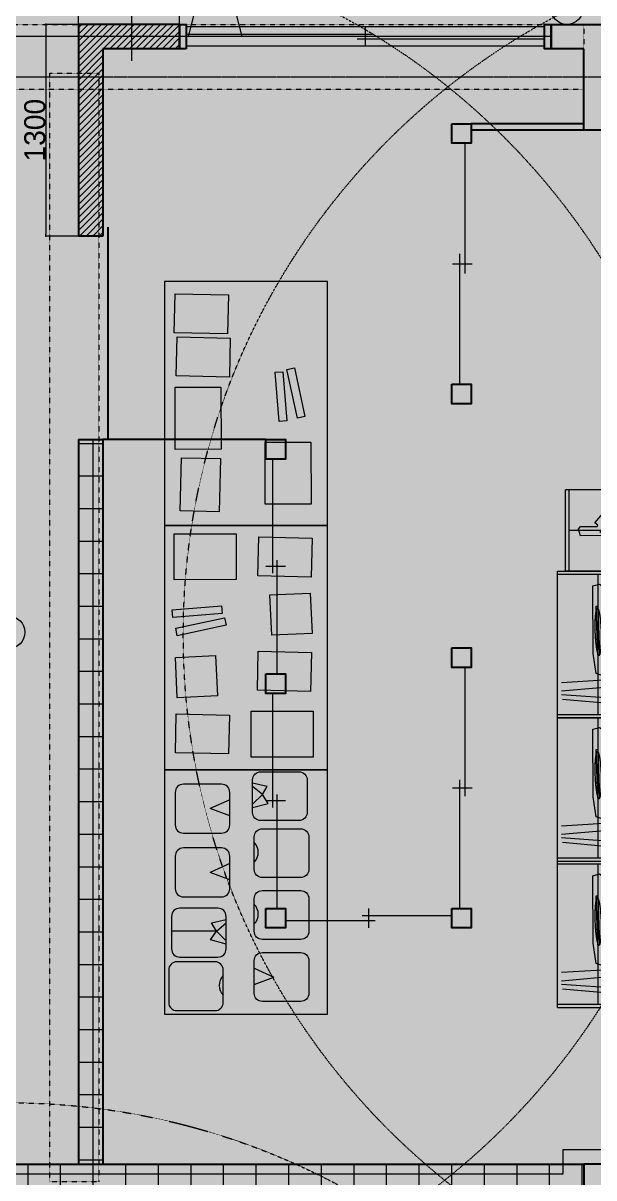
# Model space of a CAD drawing. Header units: millimetres. Extents: x -376000 to 292178, y -193032 to 188048.
# Drawn here: x -279630 to -276128, y 64089 to 71181 of the extents above; entities that cross this region are included whole.
import ezdxf

# ---------------------------------------------------------------- set-up
doc = ezdxf.new("R2010")
doc.units = ezdxf.units.MM
doc.header["$PDMODE"] = 1
doc.header["$PDSIZE"] = -2
for name, pattern in [('VW-01 短破線', [2.116125, 1.058062, -1.058062]), ('VW-02 中破線', [3.527298, 2.469236, -1.058062]), ('ラインタイプ-1', [2.116531, 1.058062, -1.058469]), ('ラインタイプ-28', [1.058161, 0.705383, -0.352778]), ('ラインタイプ-6', [5.291531, 3.175, -1.058062, 0.352704, -0.705764]), ('短破線', [2.116125, 1.058062, -1.058062])]:
    doc.linetypes.add(name, pattern=pattern)
for name, color, linetype, lineweight, true_color in [('02_0.25', 1, 'Continuous', 25, 0xff0000), ('02_線種-添景（家具・植栽)', 7, '短破線', 13, 0x555555), ('03_0.15', 7, 'Continuous', 15, 0x990099), ('04_0.10', 7, 'Continuous', 9, 0x0099ff), ('05_0.05点線', 9, 'ラインタイプ-28', 5, 0x808080), ('06一点鎖線', 7, 'ラインタイプ-6', 9, 0x9999ff), ('08_ハッチ・色', 7, 'Continuous', 5, 0x888888)]:
    doc.layers.add(name, color=color, linetype=linetype, lineweight=lineweight, true_color=true_color)
for name, color, linetype, lineweight in [('02_既存平面-内部建具・サッシ', 7, 'Continuous', 18), ('07_文字・記号', 7, 'Continuous', 9), ('_什器 (2D)', 7, 'Continuous', 5), ('_塗（エリア） (2D)', 7, 'Continuous', 5), ('_塗（壁） (2D)', 7, 'Continuous', 5), ('_天井プロット (2D)', 7, 'Continuous', 5), ('_平面図(既存部) (2D)', 7, 'Continuous', 5), ('_平面図（新設） (2D)', 7, 'Continuous', 5), ('_梁 (2D)', 7, 'Continuous', 5), ('_給排水ガス (2D)', 7, 'Continuous', 5), ('_解体部 (2D)', 7, 'Continuous', 5), ('寸法', 7, 'Continuous', 5)]:
    doc.layers.add(name, color=color, linetype=linetype, lineweight=lineweight)
doc.styles.add('Helvetica', font='')
doc.styles.add('Hiragino Kaku Gothic Pro W3', font='', dxfattribs={"bigfont": 'Hiragino Kaku Gothic Pro W3'})
doc.styles.add('Hiragino Sans W3', font='', dxfattribs={"bigfont": 'Hiragino Sans W3'})
doc.styles.get('Helvetica').set_extended_font_data('Helvetica')
doc.styles.get('Hiragino Kaku Gothic Pro W3').set_extended_font_data('Hiragino Kaku Gothic Pro W3')
doc.styles.get('Hiragino Sans W3').set_extended_font_data('Hiragino Sans W3')
doc.dimstyles.new('建具表寸法', dxfattribs={"dimtxt": 161.781684, "dimasz": 0.199988, "dimexe": 0, "dimexo": 0.3, "dimgap": 0.005, "dimtad": 1, "dimdsep": 46, "dimtxsty": 'Hiragino Sans W3', "dimblk": 'DOT', "dimblk1": 'DOT', "dimblk2": 'DOT', "dimcen": 0, "dimazin": 0, "dimtfac": 1, "dimtix": 1, "dimtmove": 0, "dimatfit": 0, "dimldrblk": 'VW_FILLEDARROW', "dimfxl": 1, "dimfrac": 2, "dimtolj": 1, "dimarcsym": 0})
pattern_1 = [(0, (0, 0), (1e-14, 200), []), (90, (8e-15, 133.33), (200, 0), [])]
pattern_2 = [(45, (47.625, -79.375), (47.451041, 7.238696), [])]

# ---------------------------------------------------------------- blocks, each defined once
blk = doc.blocks.new('給排水ガス (2D)')
at = {"layer": '07_文字・記号', "color": 5, "lineweight": 18, "true_color": 0x0000ff}
for p, q in [((-276315.8, 64113.6), (-276315.8, 64263.6)), ((-276315.8, 64263.6), (-275465.8, 64263.6)), ((-281050.5, 64113.6), (-276315.8, 64113.6))]:
    blk.add_line(p, q, dxfattribs=at)
blk = doc.blocks.new('塗（エリア） (2D)')
at = {"layer": '08_ハッチ・色', "linetype": 'Continuous', "lineweight": 0}
blk.add_hatch(color=253, dxfattribs=at).paths.add_polyline_path([(-296795.8, 71098.6), (-268765.8, 71048.6), (-268765.8, 70848.6), (-260352.6, 70848.6), (-260354.2, 72432), (-282455, 72432.1), (-290384, 72465), (-296795.8, 72965.6)])
at = {"layer": '08_ハッチ・色', "linetype": 'Continuous', "lineweight": 0, "true_color": 0xffa264, "transparency": 33554636}
blk.add_hatch(color=21, dxfattribs=at).paths.add_polyline_path([(-282765.8, 71098.6), (-271765.8, 71098.6), (-271776.8, 67761.5), (-274079.8, 67761.5), (-274068.8, 63583.6), (-282765.8, 63583.6)])
blk = doc.blocks.new('グループ-1072')
at = {"layer": '02_線種-添景（家具・植栽)', "color": 7, "linetype": 'Continuous', "lineweight": 13}
blk.add_line((-276106.7, 65706.4), (-276104.5, 65644.5), dxfattribs=at)
at = {"layer": '02_線種-添景（家具・植栽)', "color": 7, "linetype": 'Continuous', "lineweight": 13, "flags": 128}
blk.add_lwpolyline([(-276103.6, 65821), (-276093.2, 65520.7), (-276104.6, 65520.3), (-276115, 65820.6)], close=True, dxfattribs=at)
blk = doc.blocks.new('グループ-1073')
at = {"layer": '02_線種-添景（家具・植栽)', "color": 7, "linetype": 'Continuous', "lineweight": 13, "flags": 128}
blk.add_lwpolyline([(-275998.1, 65806.8), (-275988, 65549), (-276024, 65462.7), (-276062, 65461.4), (-276065.5, 65389.3), (-276115.1, 65405.6), (-276133.2, 65530), (-276133.7, 65944.2), (-276094.1, 65955.6), (-276076.9, 65944.2), (-276077.1, 65841.1), (-276069, 65838.4), (-276053.6, 65854.9), (-275998.1, 65806.8)], dxfattribs=at)
at = {"layer": '02_線種-添景（家具・植栽)', "color": 7, "linetype": 'Continuous', "lineweight": 13}
blk.add_open_spline([(-276116.5, 65590.1), (-276120.4, 65623.7), (-276123.1, 65701.3), (-276120, 65768.8), (-276112.1, 65807.9), (-276101.4, 65808.3), (-276090.8, 65769.8), (-276083.1, 65702.7), (-276080.4, 65625.1), (-276083.4, 65557.6), (-276091.4, 65518.5), (-276102.1, 65518.1), (-276112.7, 65556.6), (-276116.5, 65590.1)], degree=2, dxfattribs=at)
at = {"layer": '02_線種-添景（家具・植栽)', "color": 7}
blk.add_blockref('グループ-1072', (0, 0), dxfattribs=at)
blk = doc.blocks.new('グループ-1074')
at = {"layer": '02_線種-添景（家具・植栽)', "color": 7, "linetype": 'Continuous', "lineweight": 13, "transparency": 33554687}
for p, q in [((-276351.5, 66034.9), (-275851.5, 66034.9)), ((-276351.5, 65134.9), (-276351.5, 66034.9)), ((-275851.5, 65134.9), (-275851.5, 66034.9)), ((-275851.5, 66014.9), (-276351.5, 66014.9)), ((-276101.5, 65154.9), (-276101.5, 66014.9)), ((-276326.5, 65351.8), (-275886.6, 65377.9)), ((-276326.5, 65299.6), (-275886.6, 65338.7)), ((-276326.6, 65278.3), (-275886.6, 65247.9)), ((-276321.4, 65249.9), (-275881.5, 65210.8)), ((-276351.5, 65154.9), (-275851.5, 65154.9)), ((-276351.5, 65134.9), (-275851.5, 65134.9))]:
    blk.add_line(p, q, dxfattribs=at)
at = {"layer": '02_線種-添景（家具・植栽)', "color": 7}
blk.add_blockref('グループ-1073', (0, 0), dxfattribs=at)
blk = doc.blocks.new('グループ-1078')
at = {"layer": '02_線種-添景（家具・植栽)', "color": 7, "linetype": 'Continuous', "lineweight": 13}
blk.add_line((-276106.7, 66606.4), (-276104.5, 66544.5), dxfattribs=at)
at = {"layer": '02_線種-添景（家具・植栽)', "color": 7, "linetype": 'Continuous', "lineweight": 13, "flags": 128}
blk.add_lwpolyline([(-276103.6, 66721), (-276093.2, 66420.7), (-276104.6, 66420.3), (-276115, 66720.6)], close=True, dxfattribs=at)
blk = doc.blocks.new('グループ-1079')
at = {"layer": '02_線種-添景（家具・植栽)', "color": 7, "linetype": 'Continuous', "lineweight": 13, "flags": 128}
blk.add_lwpolyline([(-275998.1, 66706.8), (-275988, 66449), (-276024, 66362.7), (-276062, 66361.4), (-276065.5, 66289.3), (-276115.1, 66305.6), (-276133.2, 66430), (-276133.7, 66844.2), (-276094.1, 66855.6), (-276076.9, 66844.2), (-276077.1, 66741.1), (-276069, 66738.4), (-276053.6, 66754.9), (-275998.1, 66706.8)], dxfattribs=at)
at = {"layer": '02_線種-添景（家具・植栽)', "color": 7, "linetype": 'Continuous', "lineweight": 13}
blk.add_open_spline([(-276116.5, 66490.1), (-276120.4, 66523.7), (-276123.1, 66601.3), (-276120, 66668.8), (-276112.1, 66707.9), (-276101.4, 66708.3), (-276090.8, 66669.8), (-276083.1, 66602.7), (-276080.4, 66525.1), (-276083.4, 66457.6), (-276091.4, 66418.5), (-276102.1, 66418.1), (-276112.7, 66456.6), (-276116.5, 66490.1)], degree=2, dxfattribs=at)
at = {"layer": '02_線種-添景（家具・植栽)', "color": 7}
blk.add_blockref('グループ-1078', (0, 0), dxfattribs=at)
blk = doc.blocks.new('グループ-1080')
at = {"layer": '02_線種-添景（家具・植栽)', "color": 7, "linetype": 'Continuous', "lineweight": 13, "transparency": 33554687}
for p, q in [((-276351.5, 66934.9), (-275851.5, 66934.9)), ((-276351.5, 66034.9), (-276351.5, 66934.9)), ((-275851.5, 66914.9), (-276351.5, 66914.9)), ((-276101.5, 66054.9), (-276101.5, 66914.9)), ((-275851.5, 66034.9), (-275851.5, 66934.9)), ((-276326.5, 66251.8), (-275886.6, 66277.9)), ((-276326.6, 66178.3), (-275886.6, 66147.9)), ((-276326.5, 66199.6), (-275886.6, 66238.7)), ((-276321.4, 66149.9), (-275881.5, 66110.8)), ((-276351.5, 66054.9), (-275851.5, 66054.9)), ((-276351.5, 66034.9), (-275851.5, 66034.9))]:
    blk.add_line(p, q, dxfattribs=at)
at = {"layer": '02_線種-添景（家具・植栽)', "color": 7}
blk.add_blockref('グループ-1079', (0, 0), dxfattribs=at)
blk = doc.blocks.new('グループ-1084')
at = {"layer": '02_線種-添景（家具・植栽)', "color": 7, "linetype": 'Continuous', "lineweight": 13}
blk.add_line((-276106.6, 67486.4), (-276104.5, 67424.5), dxfattribs=at)
at = {"layer": '02_線種-添景（家具・植栽)', "color": 7, "linetype": 'Continuous', "lineweight": 13, "flags": 128}
blk.add_lwpolyline([(-276103.6, 67601), (-276093.2, 67300.7), (-276104.6, 67300.3), (-276115, 67600.6)], close=True, dxfattribs=at)
blk = doc.blocks.new('グループ-1085')
at = {"layer": '02_線種-添景（家具・植栽)', "color": 7, "linetype": 'Continuous', "lineweight": 13, "flags": 128}
blk.add_lwpolyline([(-275998, 67586.8), (-275987.9, 67329), (-276024, 67242.7), (-276062, 67241.4), (-276065.5, 67169.3), (-276115.1, 67185.6), (-276133.2, 67310), (-276133.7, 67724.2), (-276094, 67735.6), (-276076.8, 67724.2), (-276077.1, 67621.1), (-276068.9, 67618.4), (-276053.5, 67634.9), (-275998, 67586.8)], dxfattribs=at)
at = {"layer": '02_線種-添景（家具・植栽)', "color": 7, "linetype": 'Continuous', "lineweight": 13}
blk.add_open_spline([(-276116.5, 67370.1), (-276120.4, 67403.7), (-276123, 67481.3), (-276120, 67548.8), (-276112.1, 67587.9), (-276101.4, 67588.3), (-276090.7, 67549.8), (-276083.1, 67482.7), (-276080.4, 67405.1), (-276083.4, 67337.6), (-276091.3, 67298.5), (-276102.1, 67298.1), (-276112.7, 67336.6), (-276116.5, 67370.1)], degree=2, dxfattribs=at)
at = {"layer": '02_線種-添景（家具・植栽)', "color": 7}
blk.add_blockref('グループ-1084', (0, 0), dxfattribs=at)
blk = doc.blocks.new('グループ-1086')
at = {"layer": '02_線種-添景（家具・植栽)', "color": 7, "linetype": 'Continuous', "lineweight": 13, "transparency": 33554687}
for p, q in [((-276351.4, 67814.9), (-275851.4, 67814.9)), ((-276351.4, 66914.9), (-276351.4, 67814.9)), ((-275851.4, 66914.9), (-275851.4, 67814.9)), ((-275851.4, 67794.9), (-276351.4, 67794.9)), ((-276101.4, 66934.9), (-276101.4, 67794.9)), ((-276326.5, 67131.8), (-275886.5, 67157.9)), ((-276326.5, 67079.6), (-275886.5, 67118.7)), ((-276326.5, 67058.3), (-275886.5, 67027.9)), ((-276321.4, 67029.9), (-275881.4, 66990.8)), ((-276351.4, 66934.9), (-275851.4, 66934.9)), ((-276351.4, 66914.9), (-275851.4, 66914.9))]:
    blk.add_line(p, q, dxfattribs=at)
at = {"layer": '02_線種-添景（家具・植栽)', "color": 7}
blk.add_blockref('グループ-1085', (0, 0), dxfattribs=at)
blk = doc.blocks.new('グループ-1093')
at = {"layer": '02_線種-添景（家具・植栽)', "color": 7, "linetype": 'Continuous', "lineweight": 13}
blk.add_line((-275973, 68059.7), (-275911, 68061.8), dxfattribs=at)
at = {"layer": '02_線種-添景（家具・植栽)', "color": 7, "linetype": 'Continuous', "lineweight": 13, "flags": 128}
blk.add_lwpolyline([(-276087.5, 68062.7), (-275787.2, 68073.1), (-275786.8, 68061.7), (-276087.1, 68051.4)], close=True, dxfattribs=at)
blk = doc.blocks.new('グループ-1094')
at = {"layer": '02_線種-添景（家具・植栽)', "color": 7, "linetype": 'Continuous', "lineweight": 13, "flags": 128}
blk.add_lwpolyline([(-276073.4, 68168.3), (-275815.6, 68178.4), (-275729.3, 68142.3), (-275728, 68104.4), (-275655.8, 68100.8), (-275672.1, 68051.3), (-275796.6, 68033.2), (-276210.8, 68032.6), (-276222.2, 68072.3), (-276210.8, 68089.5), (-276107.7, 68089.2), (-276105, 68097.4), (-276121.5, 68112.8), (-276073.4, 68168.3)], dxfattribs=at)
at = {"layer": '02_線種-添景（家具・植栽)', "color": 7, "linetype": 'Continuous', "lineweight": 13}
blk.add_open_spline([(-275856.7, 68049.8), (-275890.2, 68046), (-275967.9, 68043.3), (-276035.3, 68046.3), (-276074.5, 68054.3), (-276074.9, 68065), (-276036.3, 68075.6), (-275969.3, 68083.3), (-275891.6, 68085.9), (-275824.2, 68082.9), (-275785, 68075), (-275784.7, 68064.3), (-275823.2, 68053.6), (-275856.7, 68049.8)], degree=2, dxfattribs=at)
at = {"layer": '02_線種-添景（家具・植栽)', "color": 7}
blk.add_blockref('グループ-1093', (0, 0), dxfattribs=at)
blk = doc.blocks.new('グループ-1095')
at = {"layer": '02_線種-添景（家具・植栽)', "color": 7, "linetype": 'Continuous', "lineweight": 13, "transparency": 33554687}
for p, q in [((-276301.4, 67814.9), (-276301.4, 68314.9)), ((-275401.4, 68314.9), (-276301.4, 68314.9)), ((-276281.4, 68314.9), (-276281.4, 67814.9)), ((-275421.4, 67814.9), (-275421.4, 68314.9)), ((-275401.4, 67814.9), (-275401.4, 68314.9)), ((-275618.3, 67839.8), (-275644.4, 68279.8)), ((-275566.1, 67839.8), (-275605.2, 68279.8)), ((-275544.9, 67839.8), (-275514.4, 68279.8)), ((-275516.4, 67844.9), (-275477.3, 68284.9)), ((-275421.4, 68064.9), (-276281.4, 68064.9)), ((-275401.4, 67814.9), (-276301.4, 67814.9))]:
    blk.add_line(p, q, dxfattribs=at)
at = {"layer": '02_線種-添景（家具・植栽)', "color": 7}
blk.add_blockref('グループ-1094', (0, 0), dxfattribs=at)
blk = doc.blocks.new('グループ-1096')
at = {"layer": '02_線種-添景（家具・植栽)', "color": 7, "linetype": 'Continuous'}
for p in [(-278362.2, 66411.5), (-278362.2, 66311.5)]:
    blk.add_line(p, (-278482.2, 66356.5), dxfattribs=at)
at = {"layer": '02_線種-添景（家具・植栽)', "color": 7, "linetype": 'Continuous', "flags": 128}
blk.add_lwpolyline([(-278412.2, 66206.5, 0.414214), (-278362.2, 66256.5), (-278362.2, 66456.5, 0.414214), (-278412.2, 66506.5), (-278647.2, 66506.5, 0.414214), (-278697.2, 66456.5), (-278697.2, 66256.5, 0.414214), (-278647.2, 66206.5)], format="xyb", close=True, dxfattribs=at)
blk = doc.blocks.new('グループ-1097')
at = {"layer": '02_線種-添景（家具・植栽)', "color": 7, "linetype": 'Continuous', "flags": 128}
blk.add_lwpolyline([(-278452.2, 65115.9, 0.414214), (-278402.2, 65165.9), (-278402.2, 65365.9, 0.414214), (-278452.2, 65415.9), (-278687.2, 65415.9, 0.414214), (-278737.2, 65365.9), (-278737.2, 65165.9, 0.414214), (-278687.2, 65115.9)], format="xyb", close=True, dxfattribs=at)
at = {"layer": '02_線種-添景（家具・植栽)', "color": 7, "linetype": 'Continuous'}
blk.add_arc((-278342.2, 65270.9), 84.9, 135, 225, dxfattribs=at)
blk = doc.blocks.new('グループ-1098')
at = {"layer": '02_線種-添景（家具・植栽)', "color": 7, "linetype": 'Continuous'}
for p in [(-278362.2, 66019.8), (-278362.2, 65919.8)]:
    blk.add_line(p, (-278482.2, 65964.8), dxfattribs=at)
at = {"layer": '02_線種-添景（家具・植栽)', "color": 7, "linetype": 'Continuous', "flags": 128}
blk.add_lwpolyline([(-278412.2, 65814.8, 0.414214), (-278362.2, 65864.8), (-278362.2, 66064.8, 0.414214), (-278412.2, 66114.8), (-278647.2, 66114.8, 0.414214), (-278697.2, 66064.8), (-278697.2, 65864.8, 0.414214), (-278647.2, 65814.8)], format="xyb", close=True, dxfattribs=at)
blk = doc.blocks.new('グループ-1099')
at = {"layer": '02_線種-添景（家具・植栽)', "color": 7, "linetype": 'Continuous'}
blk.add_line((-278444.7, 65604.8), (-278719.7, 65604.8), dxfattribs=at)
at = {"layer": '02_線種-添景（家具・植栽)', "color": 7, "linetype": 'Continuous', "flags": 128}
blk.add_lwpolyline([(-278434.7, 65444.8, 0.414214), (-278384.7, 65494.8), (-278384.7, 65694.8, 0.414214), (-278434.7, 65744.8), (-278669.7, 65744.8, 0.414214), (-278719.7, 65694.8), (-278719.7, 65494.8, 0.414214), (-278669.7, 65444.8)], format="xyb", close=True, dxfattribs=at)
for points in [[(-278384.7, 65524.8), (-278479.7, 65549.8), (-278444.7, 65604.8), (-278473.6, 65654.8), (-278384.7, 65674.8)], [(-278384.7, 65544.8), (-278444.7, 65604.8), (-278384.7, 65654.8)]]:
    blk.add_lwpolyline(points, dxfattribs=at)
blk = doc.blocks.new('グループ-1100')
at = {"layer": '02_線種-添景（家具・植栽)', "color": 7, "linetype": 'Continuous', "flags": 128}
blk.add_lwpolyline([(-278172.2, 66283.1, -0.414214), (-278222.2, 66333.1), (-278222.2, 66533.1, -0.414214), (-278172.2, 66583.1), (-277937.2, 66583.1, -0.414214), (-277887.2, 66533.1), (-277887.2, 66333.1, -0.414214), (-277937.2, 66283.1)], format="xyb", close=True, dxfattribs=at)
for points in [[(-278222.2, 66363.1), (-278127.2, 66388.1), (-278162.2, 66443.1), (-278133.4, 66493.1), (-278222.2, 66513.1)], [(-278222.2, 66383.1), (-278162.2, 66443.1), (-278222.2, 66493.1)]]:
    blk.add_lwpolyline(points, dxfattribs=at)
blk = doc.blocks.new('グループ-1101')
at = {"layer": '02_線種-添景（家具・植栽)', "color": 7, "linetype": 'Continuous', "flags": 128}
blk.add_lwpolyline([(-278162.2, 65933.1, -0.414214), (-278212.2, 65983.1), (-278212.2, 66183.1, -0.414214), (-278162.2, 66233.1), (-277927.2, 66233.1, -0.414214), (-277877.2, 66183.1), (-277877.2, 65983.1, -0.414214), (-277927.2, 65933.1)], format="xyb", close=True, dxfattribs=at)
at = {"layer": '02_線種-添景（家具・植栽)', "color": 7, "linetype": 'Continuous'}
blk.add_arc((-278272.2, 66088.1), 84.9, 315, 45, dxfattribs=at)
blk = doc.blocks.new('グループ-1102')
at = {"layer": '02_線種-添景（家具・植栽)', "color": 7, "linetype": 'Continuous', "flags": 128}
blk.add_lwpolyline([(-278162.2, 65553.1, -0.414214), (-278212.2, 65603.1), (-278212.2, 65803.1, -0.414214), (-278162.2, 65853.1), (-277927.2, 65853.1, -0.414214), (-277877.2, 65803.1), (-277877.2, 65603.1, -0.414214), (-277927.2, 65553.1)], format="xyb", close=True, dxfattribs=at)
at = {"layer": '02_線種-添景（家具・植栽)', "color": 7, "linetype": 'Continuous'}
blk.add_arc((-278272.2, 65708.1), 84.9, 315, 45, dxfattribs=at)
blk = doc.blocks.new('グループ-1103')
at = {"layer": '02_線種-添景（家具・植栽)', "color": 7, "linetype": 'Continuous'}
for p in [(-278212.2, 65377.4), (-278212.2, 65277.4)]:
    blk.add_line(p, (-278092.2, 65322.4), dxfattribs=at)
at = {"layer": '02_線種-添景（家具・植栽)', "color": 7, "linetype": 'Continuous', "flags": 128}
blk.add_lwpolyline([(-278162.2, 65172.4, -0.414214), (-278212.2, 65222.4), (-278212.2, 65422.4, -0.414214), (-278162.2, 65472.4), (-277927.2, 65472.4, -0.414214), (-277877.2, 65422.4), (-277877.2, 65222.4, -0.414214), (-277927.2, 65172.4)], format="xyb", close=True, dxfattribs=at)
blk = doc.blocks.new('グループ-1104')
at = {"layer": '02_線種-添景（家具・植栽)', "color": 7, "linetype": 'Continuous', "flags": 128}
blk.add_lwpolyline([(-277762.2, 66594.8), (-278762.2, 66594.8), (-278762.2, 65094.8), (-277762.2, 65094.8)], close=True, dxfattribs=at)
at = {"layer": '02_線種-添景（家具・植栽)', "color": 7}
for name in ['グループ-1100', 'グループ-1096', 'グループ-1101', 'グループ-1098', 'グループ-1102', 'グループ-1099', 'グループ-1103', 'グループ-1097']:
    blk.add_blockref(name, (0, 0), dxfattribs=at)
blk = doc.blocks.new('グループ-1105')
at = {"layer": '02_線種-添景（家具・植栽)', "color": 7, "linetype": 'Continuous', "flags": 128}
for points in [[(-277762.2, 68094.8), (-278762.2, 68094.8), (-278762.2, 66594.8), (-277762.2, 66594.8)], [(-278703.4, 67762.4), (-278703.9, 68044.1), (-278322.7, 68044.8), (-278322.2, 67763)], [(-277857.6, 68017.9), (-277863.2, 67778.7), (-278189.8, 67786.3), (-278184.2, 68025.6)], [(-277869.1, 67680.3), (-277857.7, 67432.3), (-278104.7, 67421), (-278116.1, 67669)], [(-278711.2, 67529.9), (-278715, 67576.9), (-278412.8, 67601.4), (-278409, 67554.4)], [(-278684.3, 67418.7), (-278694.2, 67464.8), (-278395.2, 67529.1), (-278385.3, 67483)], [(-277860.8, 67315.7), (-277866.5, 67076.5), (-278193.1, 67084.2), (-278187.5, 67323.4)], [(-278684.6, 67037.5), (-278696, 67285.5), (-278449, 67296.8), (-278437.6, 67048.8)], [(-277850.3, 66955.5), (-277849.8, 66673.7), (-278231, 66673.1), (-278231.5, 66954.9)], [(-278696.1, 66700), (-278690.5, 66939.2), (-278363.9, 66931.5), (-278369.5, 66692.3)]]:
    blk.add_lwpolyline(points, close=True, dxfattribs=at)
blk = doc.blocks.new('グループ-1106')
at = {"layer": '02_線種-添景（家具・植栽)', "color": 7, "linetype": 'Continuous', "flags": 128}
for points in [[(-277762.2, 69594.8), (-278762.2, 69594.8), (-278762.2, 68094.8), (-277762.2, 68094.8)], [(-278371.1, 69511.3), (-278376.7, 69272.1), (-278703.4, 69279.8), (-278697.7, 69519)], [(-278358.9, 69246), (-278364.6, 69006.8), (-278691.2, 69014.5), (-278685.6, 69253.7)], [(-278012.2, 68738), (-278059.2, 68734.2), (-278083.7, 69036.3), (-278036.6, 69040.1)], [(-277901, 68764.8), (-277947.1, 68754.9), (-278011.4, 69053.9), (-277965.3, 69063.9)], [(-278698.1, 68944.3), (-278416.3, 68944.8), (-278415.7, 68563.6), (-278697.5, 68563.2)], [(-278146, 68607.7), (-277864.3, 68608.2), (-277863.6, 68227.1), (-278145.4, 68226.6)], [(-278427.2, 68179.4), (-278666.4, 68185.1), (-278658.7, 68511.7), (-278419.5, 68506.1)]]:
    blk.add_lwpolyline(points, close=True, dxfattribs=at)
blk = doc.blocks.new('什器 (2D)')
at = {"layer": '02_線種-添景（家具・植栽)', "color": 7}
for name in ['グループ-1106', 'グループ-1105', 'グループ-1104']:
    blk.add_blockref(name, (0, 0), dxfattribs=at)
at = {"layer": '02_線種-添景（家具・植栽)', "color": 7, "transparency": 33554687}
for name in ['グループ-1095', 'グループ-1086', 'グループ-1080', 'グループ-1074']:
    blk.add_blockref(name, (0, 0), dxfattribs=at)
blk = doc.blocks.new('塗（壁） (2D)')
at = {"layer": '02_0.25', "linetype": 'Continuous', "lineweight": 0, "true_color": 0xaaaaaa}
for points in [[(-276396.3, 71173.6), (-276190.8, 71173.6), (-276190.8, 71023.6), (-276396.3, 71023.6)], [(-276190.8, 71173.6), (-275540.8, 71173.6), (-275540.8, 70523.6), (-276190.8, 70523.6)]]:
    blk.add_hatch(color=253, dxfattribs=at).paths.add_polyline_path(points)
at = {"layer": '08_ハッチ・色', "color": 253, "linetype": 'Continuous', "true_color": 0xaaaaaa}
blk.add_solid([(-276396.3, 71023.6), (-275325.8, 71023.6), (-276396.3, 71173.6), (-275325.8, 71173.6)], dxfattribs=at)
at = {"layer": '08_ハッチ・色', "color": 253, "true_color": 0xaaaaaa}
blk.add_solid([(-276190.8, 63523.6), (-275540.8, 63523.6), (-276190.8, 64173.6), (-275540.8, 64173.6)], dxfattribs=at)
blk = doc.blocks.new('平面図(既存部) (2D)')
at = {"layer": '02_0.25'}
for p, q in [((-276390.756, 71023.559), (-276390.756, 71173.559)), ((-276390.756, 71173.559), (-275325.756, 71173.559)), ((-276390.756, 71023.559), (-276390.756, 71173.559)), ((-276190.756, 71023.559), (-276390.756, 71023.559)), ((-276190.756, 70523.559), (-276190.756, 71023.559)), ((-276190.756, 70523.559), (-276190.756, 71023.559)), ((-275540.756, 70523.559), (-276190.756, 70523.559)), ((-275540.756, 70523.559), (-276190.756, 70523.559)), ((-275540.756, 64173.559), (-276190.756, 64173.559)), ((-276190.756, 64173.559), (-276190.756, 63523.559))]:
    blk.add_line(p, q, dxfattribs=at)
at = {"layer": '06一点鎖線'}
blk.add_line((-259082.078, 70848.559), (-303576.26, 70848.559), dxfattribs=at)
blk.add_line((-259082.078, 70848.559), (-303576.26, 70848.559), dxfattribs=at)
blk = doc.blocks.new('_Dot')
at = {"color": 0, "linetype": 'ByBlock', "lineweight": -2}
blk.add_line((-0.5, 0), (-1, 0), dxfattribs=at)
at = {"color": 0, "linetype": 'ByBlock', "const_width": 0.5}
blk.add_lwpolyline([(-0.25, 0, 1), (0.25, 0, 1)], format="xyb", close=True, dxfattribs=at)
blk = doc.blocks.new('*D271')
at = {"layer": 'Defpoints', "color": 0}
for p in [(-279290.8, 71373.6), (-279290.8, 71173.6), (-278670.8, 71173.6)]:
    blk.add_point(p, dxfattribs=at)
at = {"layer": '寸法', "color": 0, "lineweight": -2}
for p, q in [((-279290.8, 71173.9), (-279290.8, 71373.6)), ((-278682.8, 71373.6), (-279278.8, 71373.6)), ((-278670.8, 71173.9), (-278670.8, 71373.6))]:
    blk.add_line(p, q, dxfattribs=at)
at = {"layer": '寸法', "color": 0, "lineweight": -2, "xscale": 11.999267578125, "yscale": 11.999267578125, "zscale": 11.999267578125, "rotation": 180}
blk.add_blockref('_Dot', (-279290.8, 71373.6), dxfattribs=at)
at = {"layer": '寸法', "color": 0, "lineweight": -2, "xscale": 11.999267578125, "yscale": 11.999267578125, "zscale": 11.999267578125}
blk.add_blockref('_Dot', (-278670.8, 71373.6), dxfattribs=at)
at = {"layer": '寸法', "color": 0, "insert": (-278980.8, 71440.6), "char_height": 129.43, "attachment_point": 5, "style": 'Hiragino Kaku Gothic Pro W3'}
blk.add_mtext('\\A1;620', dxfattribs=at)
blk = doc.blocks.new('VW_FILLEDARROW')
at = {"color": 0, "linetype": 'Continuous', "lineweight": 5, "transparency": 16777216, "flags": 128}
blk.add_lwpolyline([(-161.33, 43.23), (0, 0), (-161.33, -43.23)], close=True, dxfattribs=at)
blk = doc.blocks.new('*D272')
at = {"layer": 'Defpoints', "color": 0}
for p in [(-279290.8, 71173.6), (-279490.8, 69873.6), (-279290.8, 69873.6)]:
    blk.add_point(p, dxfattribs=at)
at = {"layer": '寸法', "color": 0, "lineweight": -2}
for p, q in [((-279291.1, 71173.6), (-279490.8, 71173.6)), ((-279490.8, 71161.6), (-279490.8, 69885.6)), ((-279291.1, 69873.6), (-279490.8, 69873.6))]:
    blk.add_line(p, q, dxfattribs=at)
at = {"layer": '寸法', "color": 0, "lineweight": -2, "xscale": 11.999267578125, "yscale": 11.999267578125, "zscale": 11.999267578125}
for p, rotation in [((-279490.8, 71173.6), 90), ((-279490.8, 69873.6), 270)]:
    blk.add_blockref('_Dot', p, dxfattribs=dict(at, rotation=rotation))
at = {"layer": '寸法', "color": 0, "insert": (-279557.9, 70523.6), "char_height": 129.43, "attachment_point": 5, "rotation": 90, "style": 'Hiragino Kaku Gothic Pro W3'}
blk.add_mtext('\\A1;1300', dxfattribs=at)
blk = doc.blocks.new('引出線付き注釈-4')
at = {"layer": '02_0.25'}
for p, q in [((0, 0), (-837.1, -1402.9)), ((1068.9, 0), (0, 0))]:
    blk.add_line(p, q, dxfattribs=at)
at = {"layer": '02_0.25', "insert": (1070.1, 112.2), "char_height": 181.9, "width": 1798.32, "attachment_point": 1, "line_spacing_factor": 0.840015, "style": 'Helvetica'}
blk.add_mtext('シャッター解体', dxfattribs=at)
blk = doc.blocks.new('グループ-709')
at = {"layer": '04_0.10'}
for p, q in [((-281190.8, 71098.6), (-281025.8, 71747.9)), ((-280860.8, 71098.6), (-281025.8, 71747.9)), ((-278615.8, 71098.6), (-278450.8, 71747.9)), ((-278285.8, 71098.6), (-278450.8, 71747.9)), ((-278965.8, 71248.6), (-278965.8, 70948.6)), ((-276390.8, 71098.6), (-281540.8, 71098.6))]:
    blk.add_line(p, q, dxfattribs=at)
blk = doc.blocks.new('平面図（新設） (2D)')
at = {"layer": '04_0.10'}
blk.add_blockref('グループ-709', (0, 0), dxfattribs=at)
blk = doc.blocks.new('非常用照明')
at = {"layer": '07_文字・記号', "linetype": 'Continuous', "lineweight": 0, "true_color": 0x00d136}
h = blk.add_hatch(color=102, dxfattribs=at)
edge = h.paths.add_edge_path()
edge.add_arc((0, 0), 100, 0, 360)
at = {"layer": '07_文字・記号', "color": 92, "true_color": 0x14b500}
blk.add_circle((0, 0), 100, dxfattribs=at)
blk = doc.blocks.new('天井プロット (2D)')
at = {"layer": '07_文字・記号', "color": 100, "linetype": 'VW-01 短破線', "true_color": 0x00ff3f}
for centre in [(-279720, 67440), (-274347.5, 67424), (-279720, 60250), (-272820, 60250)]:
    blk.add_circle(centre, 4300, dxfattribs=at)
at = {"layer": '07_文字・記号', "color": 160, "true_color": 0x0036e9}
blk.add_circle((-276293.5, 71273.6), 100, dxfattribs=at)
at = {"layer": '07_文字・記号', "color": 7}
blk.add_blockref('非常用照明', (-279720, 67440), dxfattribs=at)
blk = doc.blocks.new('梁 (2D)')
at = {"layer": '05_0.05点線', "color": 7, "linetype": 'ラインタイプ-1', "flags": 128}
for points in [[(-276190.756, 71173.559), (-276190.756, 70773.559), (-282440.756, 70773.559), (-282440.756, 71173.559)], [(-279465.756, 70873.559), (-279165.756, 70873.559), (-279165.756, 64063.559), (-279465.756, 64063.559)]]:
    blk.add_lwpolyline(points, close=True, dxfattribs=at)
blk = doc.blocks.new('解体部 (2D)')
at = {"layer": '08_ハッチ・色', "linetype": 'Continuous', "lineweight": 5}
h = blk.add_hatch(dxfattribs=at)
h.set_pattern_fill('デフォルトハッチング-1', style=0, pattern_type=2)
h.set_pattern_definition(pattern_2)
h.paths.add_polyline_path([(-278670.756, 71023.559), (-279290.756, 71023.559), (-279290.756, 71173.559), (-278670.756, 71173.559)])
h = blk.add_hatch(dxfattribs=at)
h.set_pattern_fill('デフォルトハッチング-1', style=0, pattern_type=2)
h.set_pattern_definition(pattern_2)
h.paths.add_polyline_path([(-279290.756, 69873.559), (-279290.756, 71023.559), (-279140.756, 71023.559), (-279140.756, 69873.559)])
at = {"layer": '08_ハッチ・色', "linetype": 'Continuous', "lineweight": 5, "true_color": 0x888888}
h = blk.add_hatch(dxfattribs=at)
h.set_pattern_fill('200角タイル', color=252, style=0, pattern_type=2)
h.set_pattern_definition(pattern_1)
h.paths.add_polyline_path([(-279290.756, 64173.559), (-279290.756, 68623.559), (-279140.756, 68623.559), (-279140.756, 64173.559)])
at = {"layer": '08_ハッチ・色', "linetype": 'Continuous', "lineweight": 5, "true_color": 0x888888, "transparency": 33554687}
h = blk.add_hatch(dxfattribs=at)
h.set_pattern_fill('200角タイル', color=252, style=0, pattern_type=2)
h.set_pattern_definition(pattern_1)
h.paths.add_polyline_path([(-276190.756, 64023.559), (-282440.756, 64023.559), (-282440.756, 64173.559), (-276190.756, 64173.559)])
at = {"layer": '02_0.25'}
for p, q in [((-279290.756, 71173.559), (-279290.756, 69873.559)), ((-278670.756, 71173.559), (-279290.756, 71173.559)), ((-278670.756, 71173.559), (-278670.756, 71023.559)), ((-279140.756, 71023.559), (-279140.756, 69873.559)), ((-278670.756, 71023.559), (-279140.756, 71023.559)), ((-276190.756, 70563.559), (-276880.756, 70563.559)), ((-276190.756, 70523.559), (-276880.756, 70523.559)), ((-279140.756, 69873.559), (-279290.756, 69873.559)), ((-279110.756, 69928.3), (-279110.756, 68628.3)), ((-279290.756, 68623.559), (-279140.756, 68623.559)), ((-279290.756, 68623.559), (-279290.756, 64173.559)), ((-279140.756, 68623.559), (-279140.756, 64173.559)), ((-278140.756, 68623.559), (-279140.756, 68623.559)), ((-282440.756, 64173.559), (-276190.756, 64173.559))]:
    blk.add_line(p, q, dxfattribs=at)
at = {"layer": '02_0.25', "flags": 128}
for points in [[(-278630.756, 71023.559), (-278670.756, 71023.559), (-278670.756, 71173.559), (-278630.756, 71173.559)], [(-276390.756, 71023.559), (-276430.756, 71023.559), (-276430.756, 71173.559), (-276390.756, 71173.559)], [(-277000.756, 70563.559), (-276880.756, 70563.559), (-276880.756, 70443.559), (-277000.756, 70443.559)], [(-277000.756, 68963.559), (-276880.756, 68963.559), (-276880.756, 68843.559), (-277000.756, 68843.559)], [(-278140.756, 68623.559), (-278020.756, 68623.559), (-278020.756, 68503.559), (-278140.756, 68503.559)], [(-277000.756, 67343.559), (-276880.756, 67343.559), (-276880.756, 67223.559), (-277000.756, 67223.559)], [(-278140.756, 67183.559), (-278020.756, 67183.559), (-278020.756, 67063.559), (-278140.756, 67063.559)], [(-278140.756, 65743.559), (-278020.756, 65743.559), (-278020.756, 65623.559), (-278140.756, 65623.559)], [(-277000.756, 65743.559), (-276880.756, 65743.559), (-276880.756, 65623.559), (-277000.756, 65623.559)]]:
    blk.add_lwpolyline(points, close=True, dxfattribs=at)
at = {"layer": '02_既存平面-内部建具・サッシ', "color": 214, "linetype": 'VW-02 中破線', "true_color": 0x990099}
blk.add_line((-279290.756, 70848.559), (-282440.756, 70848.559), dxfattribs=at)
at = {"layer": '03_0.15'}
for p, q in [((-277530.756, 71158.559), (-277530.756, 71038.559)), ((-278630.756, 71113.559), (-277480.756, 71113.559)), ((-276430.756, 71083.559), (-277580.756, 71083.559)), ((-276920.756, 70443.559), (-276920.756, 69643.559)), ((-276950.756, 68963.559), (-276950.756, 69763.559)), ((-276995.756, 69703.559), (-276875.756, 69703.559)), ((-278100.756, 68503.559), (-278100.756, 67803.559)), ((-278070.756, 67183.559), (-278070.756, 67883.559)), ((-278020.756, 67843.559), (-278140.756, 67843.559)), ((-276920.756, 67223.559), (-276920.756, 66433.559)), ((-278100.756, 67063.559), (-278100.756, 66363.559)), ((-276950.756, 65743.559), (-276950.756, 66533.559)), ((-276995.756, 66483.559), (-276875.756, 66483.559)), ((-278020.756, 66403.559), (-278140.756, 66403.559)), ((-278070.756, 65743.559), (-278070.756, 66443.559)), ((-277000.756, 65698.559), (-277550.756, 65698.559)), ((-277510.756, 65743.559), (-277510.756, 65623.559)), ((-278020.756, 65668.559), (-277470.756, 65668.559))]:
    blk.add_line(p, q, dxfattribs=at)
at = {"layer": '04_0.10'}
for p, q in [((-276430.756, 71158.559), (-278630.756, 71158.559)), ((-276430.756, 71038.678), (-278630.756, 71038.678))]:
    blk.add_line(p, q, dxfattribs=at)
at = {"layer": '02_0.25'}
blk.add_blockref('引出線付き注釈-4', (-280832.601, 72251.437), dxfattribs=at)
at = {"layer": '寸法'}
dim = blk.add_linear_dim(base=(-279290.756, 71373.559), p1=(-278670.756, 71173.559), p2=(-279290.756, 71173.559), dimstyle='建具表寸法', override={"dimtxt": 129.425347, "dimasz": 11.999268, "dimgap": 0.3, "dimpost": '<>', "dimtxsty": 'Hiragino Kaku Gothic Pro W3', "dimtmove": 2}, dxfattribs=at)
dim.commit()
dim.dimension.update_dxf_attribs({"geometry": '*D271', "text_midpoint": (-278980.756, 71440.599)})
dim = blk.add_linear_dim(base=(-279490.756, 69873.559), p1=(-279290.756, 71173.559), p2=(-279290.756, 69873.559), angle=270, dimstyle='建具表寸法', override={"dimtxt": 129.425347, "dimasz": 11.999268, "dimgap": 0.3, "dimpost": '<>', "dimtxsty": 'Hiragino Kaku Gothic Pro W3', "dimtmove": 2}, dxfattribs=at)
dim.commit()
dim.dimension.update_dxf_attribs({"geometry": '*D272', "text_midpoint": (-279557.88, 70523.559)})

msp = doc.modelspace()

# ---------------------------------------------------------------- block references
at = {"layer": '_什器 (2D)'}
msp.add_blockref('什器 (2D)', (0, 0), dxfattribs=at)
at = {"layer": '_塗（エリア） (2D)'}
msp.add_blockref('塗（エリア） (2D)', (0, 0), dxfattribs=at)
at = {"layer": '_塗（壁） (2D)'}
msp.add_blockref('塗（壁） (2D)', (0, 0), dxfattribs=at)
at = {"layer": '_給排水ガス (2D)'}
msp.add_blockref('給排水ガス (2D)', (0, 0), dxfattribs=at)

# ---------------------------------------------------------------- next in the draw order: block references
at = {"layer": '_平面図(既存部) (2D)'}
msp.add_blockref('平面図(既存部) (2D)', (0, 0), dxfattribs=at)

# ---------------------------------------------------------------- next in the draw order: block references
at = {"layer": '_解体部 (2D)'}
msp.add_blockref('解体部 (2D)', (0, 0), dxfattribs=at)

# ---------------------------------------------------------------- next in the draw order: block references
at = {"layer": '_平面図（新設） (2D)'}
msp.add_blockref('平面図（新設） (2D)', (0, 0), dxfattribs=at)

# ---------------------------------------------------------------- next in the draw order: block references
at = {"layer": '_天井プロット (2D)'}
msp.add_blockref('天井プロット (2D)', (0, 0), dxfattribs=at)

# ---------------------------------------------------------------- next in the draw order: block references
at = {"layer": '_梁 (2D)'}
msp.add_blockref('梁 (2D)', (0, 0), dxfattribs=at)

doc.saveas('drawing.dxf')
